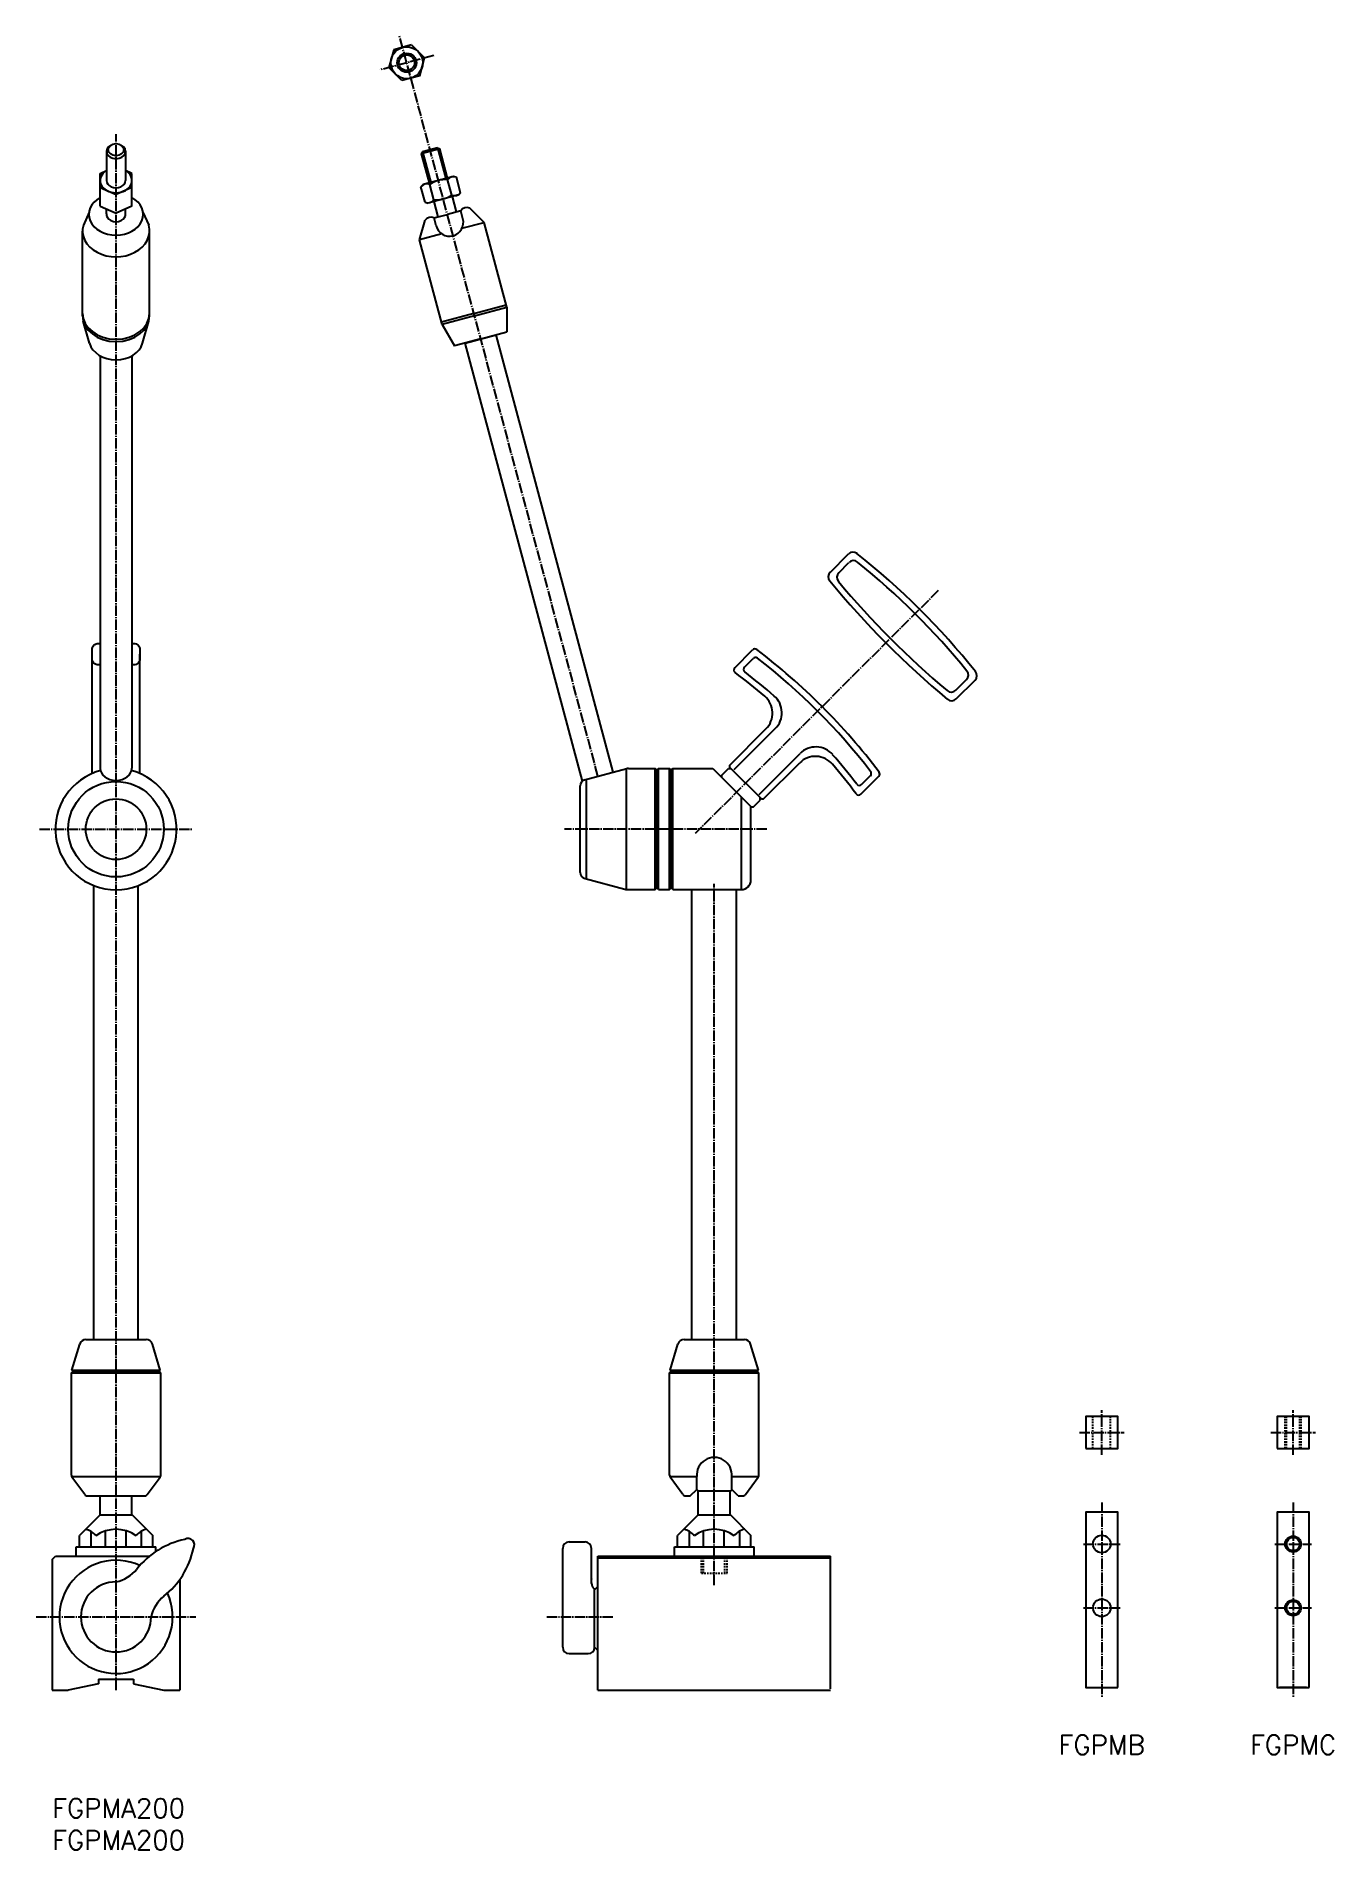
# Model space of a CAD drawing. Extents: x 1010 to 1417, y -3223 to -2655.
import ezdxf
from ezdxf.enums import TextEntityAlignment as Align

# ---------------------------------------------------------------- set-up
doc = ezdxf.new("R2010")
doc.units = 0
doc.header["$LTSCALE"] = 0.25
doc.linetypes.add('CENTER', pattern=[17.5, 13, -1.5, 1.5, -1.5])
doc.linetypes.add('DASHED', pattern=[3.5, 2, -1.5])
doc.layers.get('0').update_dxf_attribs({"linetype": 'CONTINUOUS'})
doc.layers.add('CENTER', color=1, linetype='CENTER')
doc.styles.get("Standard").update_dxf_attribs({"font": 'txt', "bigfont": 'BIGFONT'})

msp = doc.modelspace()

# ---------------------------------------------------------------- linework, layer by layer
at = {"color": 7, "linetype": 'CONTINUOUS'}
for p, q in [((1122.2, -2658.72), (1120.71, -2664.3)), ((1127.78, -2657.23), (1122.2, -2658.72)), ((1127.78, -2657.23), (1131.86, -2661.31)), ((1124.79, -2668.38), (1120.71, -2664.3)), ((1130.37, -2666.89), (1124.79, -2668.38)), ((1130.37, -2666.89), (1131.86, -2661.31)), ((1135.97, -2689.44), (1131.22, -2690.71)), ((1135.97, -2689.44), (1136.63, -2689.82)), ((1136.63, -2689.82), (1130.83, -2691.37)), ((1130.83, -2691.37), (1131.22, -2690.71)), ((1130.83, -2691.37), (1133.28, -2700.51)), ((1139.08, -2698.95), (1136.63, -2689.82)), ((1130.73, -2701.71), (1131.44, -2701)), ((1140.92, -2698.46), (1131.44, -2701)), ((1134.81, -2705.79), (1133.52, -2700.96)), ((1140.39, -2704.3), (1139.1, -2699.47)), ((1141.89, -2698.72), (1140.92, -2698.46)), ((1143.18, -2703.55), (1141.89, -2698.72)), ((1132.03, -2706.54), (1130.73, -2701.71)), ((1132.03, -2706.54), (1132.99, -2706.8)), ((1142.47, -2704.26), (1132.99, -2706.8)), ((1140.63, -2704.75), (1134.83, -2706.3)), ((1136.13, -2711.13), (1134.83, -2706.3)), ((1141.92, -2709.58), (1140.63, -2704.75)), ((1143.18, -2703.55), (1142.47, -2704.26)), ((1130.28, -2718.3), (1132.01, -2712.19)), ((1134.83, -2711.48), (1139.03, -2710.36)), ((1135.49, -2713.96), (1134.83, -2711.48)), ((1143.22, -2709.23), (1139.03, -2710.36)), ((1143.89, -2711.71), (1143.22, -2709.23)), ((1150.57, -2712.86), (1146.02, -2708.44)), ((1137.25, -2716.43), (1130.28, -2718.3)), ((1143.6, -2714.73), (1150.57, -2712.86)), ((1147.35, -2741.42), (1157.49, -2738.7)), ((1147.54, -2742.15), (1157.69, -2739.43)), ((1157.69, -2739.43), (1157.69, -2747.19)), ((1147.35, -2741.42), (1137.21, -2744.14)), ((1147.54, -2742.15), (1137.4, -2744.86)), ((1137.4, -2744.86), (1141.28, -2751.59)), ((1144.61, -2750.7), (1154.27, -2748.11)), ((1181.41, -2888.04), (1144.61, -2750.7)), ((1191.02, -2885.27), (1154.27, -2748.11)), ((1030.18, -2754.7), (1030.18, -2884.02)), ((1040.08, -2754.7), (1040.08, -2884.02)), ((1259.03, -2822.6), (1264.79, -2816.83)), ((1261.73, -2822.72), (1264.94, -2819.51)), ((1027.63, -2885.69), (1027.63, -2848.26)), ((1042.63, -2885.69), (1042.63, -2848.26)), ((1229.13, -2852.5), (1234.71, -2846.92)), ((1232.16, -2852.29), (1234.89, -2849.57)), ((1298.41, -2859.59), (1301.78, -2856.22)), ((1298.53, -2862.3), (1304.46, -2856.36)), ((1228.98, -2884.47), (1241.84, -2871.61)), ((1227.56, -2883.05), (1238.91, -2871.71)), ((1236.76, -2892.25), (1249.59, -2879.41)), ((1238.17, -2893.66), (1249.48, -2882.35)), ((1182.03, -2887.68), (1195.28, -2884.13)), ((1182.69, -2918.78), (1182.69, -2887.5)), ((1195.19, -2922.06), (1195.19, -2884.15)), ((1195.8, -2884.06), (1204.19, -2884.06)), ((1202.21, -2884.06), (1204.19, -2884.06)), ((1204.19, -2922.06), (1204.19, -2884.06)), ((1204.69, -2884.56), (1204.19, -2884.06)), ((1205.19, -2884.06), (1204.69, -2884.56)), ((1204.69, -2921.56), (1204.69, -2884.56)), ((1205.19, -2922.06), (1205.19, -2884.06)), ((1205.19, -2884.06), (1208.69, -2884.06)), ((1205.19, -2884.06), (1208.69, -2884.06)), ((1208.69, -2922.06), (1208.69, -2884.06)), ((1209.19, -2884.56), (1208.69, -2884.06)), ((1209.19, -2884.56), (1209.69, -2884.06)), ((1209.19, -2921.56), (1209.19, -2884.56)), ((1209.69, -2922.06), (1209.69, -2884.06)), ((1209.69, -2884.06), (1222.21, -2884.06)), ((1222.21, -2884.06), (1234.19, -2896.04)), ((1225.09, -2886.24), (1227.21, -2884.11)), ((1225.09, -2886.94), (1225.09, -2886.24)), ((1225.09, -2886.94), (1234.28, -2896.14)), ((1227.21, -2884.11), (1227.92, -2884.11)), ((1227.56, -2883.76), (1227.56, -2883.05)), ((1227.56, -2883.76), (1237.46, -2893.66)), ((1268.67, -2892.16), (1274.29, -2886.53)), ((1268.88, -2889.12), (1271.64, -2886.35)), ((1180.69, -2916.71), (1180.69, -2889.57)), ((1231.19, -2922.06), (1231.19, -2893.04)), ((1234.99, -2896.14), (1237.11, -2894.01)), ((1237.11, -2894.01), (1237.11, -2893.31)), ((1237.46, -2893.66), (1238.17, -2893.66)), ((1234.19, -2919.06), (1234.19, -2896.04)), ((1234.28, -2896.14), (1234.99, -2896.14)), ((1028.18, -3063.15), (1028.18, -2920.83)), ((1042.08, -3063.15), (1042.08, -2920.83)), ((1182.17, -2918.64), (1194.66, -2921.99)), ((1195.18, -2922.06), (1204.19, -2922.06)), ((1201.95, -2922.06), (1204.19, -2922.06)), ((1204.19, -2922.06), (1204.69, -2921.56)), ((1205.19, -2922.06), (1204.69, -2921.56)), ((1205.19, -2922.06), (1208.69, -2922.06)), ((1208.69, -2922.06), (1209.19, -2921.56)), ((1209.69, -2922.06), (1209.19, -2921.56)), ((1209.69, -2922.06), (1231.19, -2922.06)), ((1215.69, -3063.15), (1215.69, -2922.06)), ((1229.69, -3063.04), (1229.69, -2922.06)), ((1215.69, -3049.93), (1215.69, -3048.75)), ((1229.69, -3049.93), (1229.69, -3049.29)), ((1021.28, -3072.8), (1023.74, -3064.58)), ((1025.66, -3063.15), (1044.62, -3063.15)), ((1049, -3072.79), (1046.54, -3064.58)), ((1208.84, -3072.8), (1211.3, -3064.58)), ((1213.22, -3063.15), (1232.18, -3063.15)), ((1215.69, -3063.15), (1215.69, -3062.35)), ((1236.56, -3072.79), (1234.1, -3064.58)), ((1021.13, -3073.65), (1021.63, -3073.15)), ((1021.13, -3105.73), (1021.13, -3073.65)), ((1021.13, -3073.65), (1049.13, -3073.65)), ((1021.28, -3072.79), (1049, -3072.79)), ((1021.63, -3073.15), (1021.28, -3072.8)), ((1021.63, -3073.15), (1048.63, -3073.15)), ((1048.63, -3073.15), (1049, -3072.79)), ((1049.13, -3073.65), (1048.63, -3073.15)), ((1049.13, -3105.77), (1049.13, -3073.65)), ((1208.69, -3073.65), (1209.19, -3073.15)), ((1208.69, -3073.65), (1236.69, -3073.65)), ((1208.69, -3105.73), (1208.69, -3073.65)), ((1208.84, -3072.79), (1236.56, -3072.79)), ((1209.19, -3073.15), (1208.84, -3072.8)), ((1209.19, -3073.15), (1236.19, -3073.15)), ((1236.19, -3073.15), (1236.56, -3072.79)), ((1236.69, -3073.65), (1236.19, -3073.15)), ((1236.69, -3105.77), (1236.69, -3073.65)), ((1021.22, -3106.15), (1049.05, -3106.15)), ((1025.33, -3111.75), (1021.32, -3106.33)), ((1044.89, -3111.75), (1048.93, -3106.37)), ((1208.78, -3106.15), (1217.23, -3106.15)), ((1212.89, -3111.75), (1208.88, -3106.33)), ((1215.19, -3112.15), (1217.19, -3110.15)), ((1217.19, -3110.15), (1217.19, -3106.15)), ((1228.17, -3106.15), (1236.61, -3106.15)), ((1228.19, -3110.15), (1228.19, -3106.15)), ((1230.19, -3112.15), (1228.19, -3110.15)), ((1232.45, -3111.75), (1236.49, -3106.37)), ((1026.13, -3112.15), (1044.09, -3112.15)), ((1030.13, -3118.16), (1030.13, -3112.15)), ((1030.13, -3114.24), (1030.13, -3112.15)), ((1040.13, -3118.14), (1040.13, -3112.15)), ((1213.69, -3112.15), (1215.19, -3112.15)), ((1217.69, -3110.64), (1227.69, -3110.64)), ((1217.69, -3114.24), (1217.69, -3110.64)), ((1217.69, -3118.16), (1217.69, -3110.64)), ((1227.69, -3118.14), (1227.69, -3110.64)), ((1230.19, -3112.15), (1231.65, -3112.15)), ((1030.14, -3118.14), (1023.63, -3124.66)), ((1030.13, -3118.14), (1040.19, -3118.14)), ((1040.19, -3118.14), (1046.63, -3124.58)), ((1217.7, -3118.14), (1211.19, -3124.66)), ((1217.69, -3118.14), (1227.75, -3118.14)), ((1227.75, -3118.14), (1234.19, -3124.58)), ((1023.63, -3128.14), (1023.63, -3124.66)), ((1027.35, -3128.14), (1027.35, -3123.37)), ((1031.78, -3128.14), (1031.78, -3123.19)), ((1038.29, -3128.14), (1038.29, -3123.14)), ((1043.17, -3128.14), (1043.17, -3123.2)), ((1046.63, -3128.14), (1046.63, -3124.58)), ((1177.19, -3126.64), (1182.19, -3126.64)), ((1211.19, -3128.14), (1211.19, -3124.66)), ((1214.91, -3128.14), (1214.91, -3123.37)), ((1219.34, -3128.14), (1219.34, -3123.19)), ((1225.85, -3128.14), (1225.85, -3123.14)), ((1230.73, -3128.14), (1230.73, -3123.2)), ((1234.19, -3128.14), (1234.19, -3124.58)), ((1015.13, -3132.14), (1016.13, -3131.14)), ((1015.13, -3132.14), (1015.13, -3173.14)), ((1016.13, -3131.14), (1045.6, -3131.14)), ((1022.63, -3128.14), (1047.63, -3128.14)), ((1022.63, -3131.14), (1022.63, -3128.14)), ((1047.63, -3129.64), (1047.63, -3128.14)), ((1175.19, -3159.64), (1175.19, -3128.64)), ((1184.19, -3139.64), (1184.19, -3128.64)), ((1186.19, -3169.64), (1186.19, -3131.14)), ((1186.19, -3131.14), (1259.18, -3131.14)), ((1186.19, -3131.64), (1259.19, -3131.64)), ((1210.19, -3131.14), (1210.19, -3128.14)), ((1210.19, -3128.14), (1235.19, -3128.14)), ((1235.19, -3131.14), (1235.19, -3128.14)), ((1259.19, -3172.74), (1259.19, -3131.14)), ((1055.13, -3138.42), (1055.13, -3173.14)), ((1185.19, -3141.64), (1186.19, -3140.64)), ((1185.19, -3159.64), (1185.19, -3141.64)), ((1186.19, -3140.64), (1186.19, -3140.64)), ((1186.19, -3160.64), (1185.19, -3159.64)), ((1186.19, -3160.64), (1186.19, -3160.64)), ((1177.19, -3161.64), (1183.19, -3161.64)), ((1029.63, -3171.14), (1020.13, -3173.14)), ((1029.63, -3169.64), (1040.63, -3169.64)), ((1029.63, -3169.64), (1029.63, -3171.14)), ((1040.63, -3169.64), (1040.63, -3171.14)), ((1040.63, -3171.14), (1050.13, -3173.14)), ((1186.19, -3173.07), (1186.19, -3168.5)), ((1408.41, -3172.29), (1399.96, -3172.29)), ((1015.13, -3173.14), (1020.13, -3173.14)), ((1050.13, -3173.14), (1055.13, -3173.14)), ((1186.19, -3173.14), (1259.19, -3173.14)), ((1253.75, -3173.14), (1259.18, -3173.14))]:
    msp.add_line(p, q, dxfattribs=at)
at = {"color": 3, "linetype": 'CONTINUOUS'}
for p, q in [((1135.97, -2689.44), (1138.55, -2699.09)), ((1131.22, -2690.71), (1133.81, -2700.37))]:
    msp.add_line(p, q, dxfattribs=at)
at = {"color": 7, "linetype": 'CONTINUOUS', "extrusion": (-1.646e-13, 0.639246, 0.769002)}
for p, q in [((1032.13, -2690.57, -0.02), (1032.13, -2699.71, -0.02)), ((1038.13, -2690.57, 0.02), (1038.13, -2699.76, 0.02))]:
    msp.add_line(p, q, dxfattribs=at)
at = {"color": 7, "linetype": 'CONTINUOUS', "extrusion": (0, 0.639246, 0.769002)}
for p, q in [((1030.13, -2697.51, -1.85), (1032.13, -2696.62, -2.58)), ((1030.13, -2707.75, 6.66), (1030.13, -2697.51, -1.85)), ((1040.13, -2697.51, -1.85), (1038.13, -2696.62, -2.58)), ((1040.13, -2707.75, 6.66), (1040.13, -2697.51, -1.85)), ((1030.13, -2701.95, 1.85), (1035.13, -2704.17, 3.69)), ((1040.13, -2701.95, 1.85), (1035.13, -2704.17, 3.69)), ((1030.13, -2707.75, 1.85), (1035.13, -2709.97, 3.69)), ((1040.13, -2707.75, 1.85), (1035.13, -2709.97, 3.69))]:
    msp.add_line(p, q, dxfattribs=at)
at = {"color": 7, "linetype": 'CONTINUOUS', "extrusion": (-1.12e-14, 0.639246, 0.769002)}
msp.add_line((1026.68, -2709.63, -0.6), (1024.89, -2713.79, -1.49), dxfattribs=at)
at = {"color": 7, "linetype": 'CONTINUOUS', "extrusion": (-5.88e-14, 0.639246, 0.769002)}
for p, q in [((1032.14, -2710.14, -0.18), (1032.14, -2708.64, -0.18)), ((1038.11, -2710.57, 0.18), (1038.11, -2708.64, 0.18))]:
    msp.add_line(p, q, dxfattribs=at)
at = {"color": 7, "linetype": 'CONTINUOUS', "extrusion": (1.12e-14, 0.639246, 0.769002)}
msp.add_line((1043.57, -2709.63, -0.6), (1045.37, -2713.79, -1.49), dxfattribs=at)
at = {"color": 7, "linetype": 'CONTINUOUS', "extrusion": (3.41e-14, 0.639246, 0.769002)}
msp.add_line((1026.81, -2750.74, 1.12), (1024.85, -2743.82, 1.39), dxfattribs=at)
at = {"color": 7, "linetype": 'CONTINUOUS', "extrusion": (-3.41e-14, 0.639246, 0.769002)}
msp.add_line((1043.44, -2750.74, 1.12), (1045.4, -2743.82, 1.39), dxfattribs=at)
at = {"color": 3, "linetype": 'DASHED'}
for p, q in [((1341.44, -3097.29), (1341.44, -3087.29)), ((1346.94, -3097.29), (1346.94, -3087.29)), ((1401.69, -3097.29), (1401.69, -3087.29)), ((1402.12, -3097.29), (1402.12, -3087.29)), ((1406.25, -3097.29), (1406.25, -3087.29)), ((1406.69, -3097.29), (1406.69, -3087.29)), ((1218.69, -3136.42), (1218.69, -3131.14)), ((1219.36, -3136.42), (1219.36, -3131.14)), ((1226.01, -3136.42), (1226.01, -3131.14)), ((1226.69, -3136.42), (1226.69, -3131.14)), ((1218.69, -3136.42), (1226.69, -3136.42))]:
    msp.add_line(p, q, dxfattribs=at)
at = {"color": 7, "linetype": 'CONTINUOUS'}
for points in [[(1024.63, -2742.15), (1024.63, -2715.58)], [(1045.63, -2742.15), (1045.63, -2715.58)], [(1157.69, -2739.43), (1150.57, -2712.86)], [(1137.4, -2744.86), (1130.28, -2718.3)], [(1149.49, -2749.39), (1141.28, -2751.59)], [(1149.49, -2749.39), (1157.69, -2747.19)]]:
    msp.add_lwpolyline(points, dxfattribs=at)
for points in [[(1030.18, -2851.62), (1029.63, -2851.62, -0.414214), (1027.63, -2849.62), (1027.63, -2846.9, -0.414214), (1029.63, -2844.9), (1030.18, -2844.9)], [(1040.08, -2844.9), (1040.63, -2844.9, -0.414214), (1042.63, -2846.9), (1042.63, -2849.62, -0.414214), (1040.63, -2851.62), (1040.08, -2851.62)]]:
    msp.add_lwpolyline(points, format="xyb", dxfattribs=at)
for points in [[(1339.19, -3097.29), (1349.19, -3097.29), (1349.19, -3087.29), (1339.19, -3087.29)], [(1399.19, -3097.29), (1409.19, -3097.29), (1409.19, -3087.29), (1399.19, -3087.29)], [(1349.19, -3172.29), (1349.19, -3117.29), (1339.19, -3117.29), (1339.19, -3172.29)], [(1409.19, -3172.29), (1409.19, -3117.29), (1399.19, -3117.29), (1399.19, -3172.29)]]:
    msp.add_lwpolyline(points, close=True, dxfattribs=at)
for centre, radius in [((1126.29, -2662.81), 5), ((1126.29, -2662.81), 3), ((1035.13, -2903.14), 14.98), ((1035.13, -2903.14), 9.5), ((1344.19, -3127.29), 2.75), ((1404.19, -3127.29), 2.07), ((1344.19, -3147.29), 2.75), ((1404.19, -3147.29), 2.07)]:
    msp.add_circle(centre, radius, dxfattribs=at)
at = {"color": 3, "linetype": 'CONTINUOUS'}
for centre, radius in [((1126.29, -2662.81), 2.46), ((1404.19, -3127.29), 2.5), ((1404.19, -3147.29), 2.5)]:
    msp.add_circle(centre, radius, dxfattribs=at)
at = {"color": 7, "linetype": 'CONTINUOUS', "extrusion": (0, 0.639246, 0.769002)}
msp.add_circle((-1035.13, 2068.67, -1719.62), 2.46, dxfattribs=at)
for centre, radius, start, end in [((-1035.13, 2069.07, -1719.95), 3, 303.1083, 236.8917), ((-1035.13, 2076.1, -1725.79), 5, 306.8675, 233.1325), ((-1035.13, 2076.1, -1725.79), 3, 359.3968, 180.6032), ((-1035.13, 2084.27, -1732.58), 8.5, 306.0319, 233.9681), ((-1035.13, 2084.27, -1732.58), 3, 354.5814, 185.4186), ((-1035.13, 2088.29, -1735.92), 10.5, 347.1904, 192.8096), ((-1035.13, 2108.16, -1752.44), 10.5, 0, 180), ((-1035.13, 2108.72, -1752.91), 10.5, 0, 180), ((-1035.13, 2114.29, -1757.54), 8.5, 11.9382, 168.0618), ((-1035.13, 2217.82, -1843.6), 4.95, 0, 180)]:
    msp.add_arc(centre, radius, start, end, dxfattribs=at)
at = {"color": 7, "linetype": 'CONTINUOUS'}
for centre, radius, start, end in [((1132.6, -2703.11), 2.33, 66.7868, 143.2132), ((1138.4, -2708.02), 8.58, 85.3471, 124.6529), ((1140.97, -2700.86), 2.33, 66.7868, 143.2132), ((1132.95, -2704.39), 2.33, 246.7868, 323.2132), ((1135.51, -2697.24), 8.58, 265.3471, 304.6529), ((1141.31, -2702.15), 2.33, 246.7868, 323.2132), ((1133.81, -2713.36), 2.14, 61.4079, 146.9988), ((1139.69, -2712.83), 4.35, 285, 15), ((1145.05, -2710.35), 2.14, 63.0012, 148.5921), ((1139.69, -2712.83), 4.35, 195, 285), ((1266.21, -2818.25), 2, 51.5166, 135), ((1266.36, -2820.93), 2, 51.0742, 135), ((1121.19, -3000.66), 235.03, 38.7047, 51.5166), ((1121.19, -3000.66), 233.03, 39.1488, 51.0742), ((1260.44, -2824.01), 2, 135, 219.5175), ((1476.62, -2645.7), 282.23, 219.5175, 230.1647), ((1263.15, -2824.14), 2, 135, 219.8916), ((1476.62, -2645.7), 280.23, 219.8916, 229.7885), ((1235.42, -2847.62), 1, 52.7641, 135), ((1114.86, -3006.25), 200.24, 37.1876, 52.7641), ((1229.84, -2853.21), 1, 135, 233.0594), ((1115.35, -3005.46), 189.49, 49.465, 53.0594), ((1232.87, -2853), 1, 135, 232.3745), ((1115.35, -3005.46), 191.49, 48.7938, 52.3745), ((1235.59, -2850.28), 1, 52.2573, 135), ((1114.86, -3006.25), 198.24, 37.694, 52.2573), ((1300.36, -2854.8), 2, 315, 39.1488), ((1303.05, -2854.95), 2, 315, 38.7047), ((1296.99, -2858.17), 2, 229.7885, 315), ((1233.96, -2866.76), 7, 315, 49.465), ((1236.89, -2866.66), 7, 315, 48.7938), ((1297.11, -2860.88), 2, 230.1647, 315), ((1254.43, -2887.3), 7, 40.3503, 135), ((1254.54, -2884.36), 7, 41.0237, 135), ((1115.35, -3005.46), 189.49, 36.7624, 40.3503), ((1115.35, -3005.46), 191.49, 37.4495, 41.0237), ((1035.13, -2903.14), 19, 104.7989, 75.2011), ((1182.69, -2889.57), 2, 105, 180), ((1195.8, -2886.06), 2, 90, 105), ((1270.93, -2885.65), 1, 315, 37.694), ((1273.59, -2885.82), 1, 315, 37.1876), ((1267.96, -2891.45), 1, 216.7624, 315), ((1268.17, -2888.41), 1, 217.4495, 315), ((1182.69, -2916.71), 2, 180, 255), ((1195.18, -2920.06), 2, 255, 270), ((1231.19, -2919.06), 3, 270, 0), ((1025.66, -3065.15), 2, 90, 163.3138), ((1044.62, -3065.15), 2, 16.6862, 90), ((1213.22, -3065.15), 2, 90, 163.3138), ((1232.18, -3065.15), 2, 16.6862, 90), ((1222.7, -3105.62), 5.5, 354.4039, 185.5961), ((1022.13, -3105.73), 1, 180, 216.4634), ((1048.13, -3105.77), 1, 323.1528, 0), ((1209.69, -3105.73), 1, 180, 216.4634), ((1220.11, -3107.63), 3.86, 220.8061, 231.196), ((1227.41, -3109.67), 1.01, 285.9581, 327.0773), ((1235.69, -3105.77), 1, 323.1528, 0), ((1026.13, -3111.15), 1, 216.4634, 270), ((1044.09, -3111.15), 1, 270, 323.1528), ((1213.69, -3111.15), 1, 216.4634, 270), ((1231.65, -3111.15), 1, 270, 323.1528), ((1024.38, -3128.23), 5.69, 38.6717, 77.4771), ((1035.12, -3133.57), 10.9, 54.7403, 125.2597), ((1045.67, -3127.97), 5.39, 100.2362, 142.2122), ((1061.95, -3151.16), 25.85, 101.7544, 141.7148), ((1057.74, -3127.55), 2, 325.8846, 121.7398), ((1177.19, -3128.64), 2, 90, 180), ((1182.19, -3128.64), 2, 0, 90), ((1211.94, -3128.23), 5.69, 38.6717, 77.4771), ((1222.68, -3133.57), 10.9, 54.7403, 125.2597), ((1233.23, -3127.97), 5.39, 100.2362, 142.2122), ((1035.13, -3150.14), 17.75, 65.1405, 24.7342), ((1034.23, -3123.45), 25.71, 308.2103, 348.1353), ((1032.75, -3127.92), 11.48, 281.9469, 320.9672), ((1188.13, -3138.92), 4.01, 169.6187, 222.7488), ((1035.13, -3150.14), 11, 90, 0), ((1057.71, -3152.8), 11.89, 129.6511, 167.0633), ((1177.19, -3159.64), 2, 180, 270), ((1183.19, -3159.64), 2, 270, 0)]:
    msp.add_arc(centre, radius, start, end, dxfattribs=at)
at = {"layer": 'CENTER', "color": 1, "linetype": 'CENTER'}
for p, q in [((1186.24, -2886.55), (1124.06, -2654.51)), ((1134.76, -2660.53), (1117.81, -2665.08)), ((1035.13, -3173.14), (1035.13, -2685.24)), ((1292.92, -2828.3), (1216.73, -2904.49)), ((1011.13, -2903.14), (1059.13, -2903.14)), ((1239.19, -2903.14), (1175.69, -2903.14)), ((1222.69, -3140.14), (1222.69, -2920.28))]:
    msp.add_line(p, q, dxfattribs=at)
at = {"layer": 'CENTER', "linetype": 'CENTER'}
for p, q in [((1344.19, -3099.29), (1344.19, -3085.29)), ((1404.19, -3099.29), (1404.19, -3085.29)), ((1337.19, -3092.29), (1351.19, -3092.29)), ((1397.19, -3092.29), (1411.19, -3092.29)), ((1344.19, -3114.29), (1344.19, -3175.29)), ((1404.19, -3114.29), (1404.19, -3175.29)), ((1338.44, -3127.29), (1349.94, -3127.29)), ((1398.44, -3127.29), (1409.94, -3127.29)), ((1010.13, -3150.14), (1060.13, -3150.14)), ((1170.19, -3150.14), (1191.19, -3150.14)), ((1338.44, -3147.29), (1349.94, -3147.29)), ((1398.44, -3147.29), (1409.94, -3147.29))]:
    msp.add_line(p, q, dxfattribs=at)

# ---------------------------------------------------------------- texts
at = {"color": 7, "linetype": 'CONTINUOUS'}
for s, p in [('FGPMB', (1344.19, -3190.27)), ('FGPMC', (1404.19, -3190.27))]:
    msp.add_text(s, height=6, dxfattribs=at).set_placement(p, align=Align.MIDDLE)
for p in [(1015.13, -3213.14), (1015.13, -3223.14)]:
    msp.add_text('FGPMA200', height=6, dxfattribs=at).set_placement(p)

doc.saveas('drawing.dxf')
